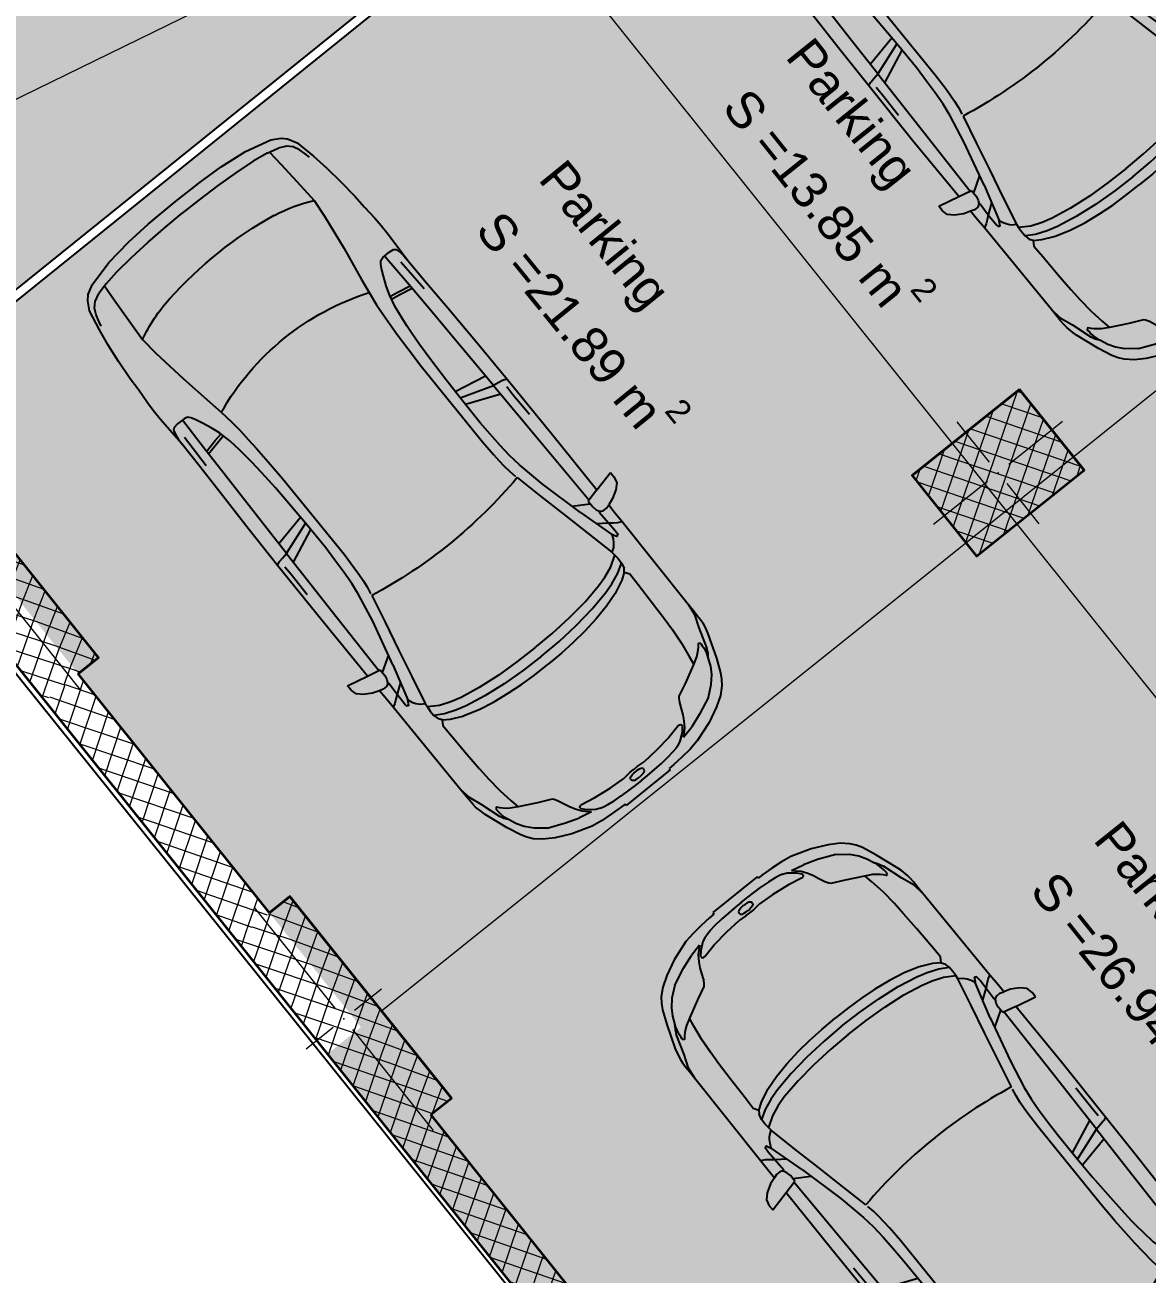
# Model space of a CAD drawing. Header units: metres. Extents: x 7511783 to 7512372, y 4692307 to 4692611.
# Drawn here: x 7511926.53 to 7511933.04, y 4692337.56 to 4692344.81 of the extents above; entities that cross this region are included whole.
import ezdxf

# ---------------------------------------------------------------- set-up
doc = ezdxf.new("R2010")
doc.units = ezdxf.units.M
for name, color, linetype, lineweight in [('2D Drafting - General_Pen_No__1', 7, 'Continuous', 0), ('A - Fill Zone_Pen_No__1', 7, 'Continuous', 0), ('A - Muret', 7, 'Continuous', 0), ('A - Muret_Pen_No__7', 7, 'Continuous', 0), ('A - Pllaka Themel', 7, 'Continuous', 0), ('A - Pllaka Themel_Pen_No__42', 8, 'Continuous', 0), ('A - Shtyllat', 7, 'Continuous', 0), ('A - Shtyllat_Pen_No__1', 7, 'Continuous', 0), ('A - Shtyllat_Pen_No__7', 7, 'Continuous', 0), ('A -Polyline_Pen_No__1', 7, 'Continuous', 0), ('A1 - Bodrumi -1', 7, 'Continuous', 0), ('A1 - Bodrumi -1_Pen_No__42', 8, 'Continuous', 0), ('bodrum 1 garazhat projekt', 7, 'Continuous', 0), ('garazhat-netw-amiri - b1', 20, 'Continuous', 0), ('Interior - Furniture _Pen_No__42', 8, 'Continuous', 0)]:
    doc.layers.add(name, color=color, linetype=linetype, lineweight=lineweight)
for name, color, linetype, lineweight, true_color in [('2D Drafting - General_Pen_No__102', 7, 'Continuous', 0, 0xcccccc), ('A - Fill Zone_Pen_No__102', 7, 'Continuous', 0, 0xcccccc), ('A - Muret_Pen_No__102', 7, 'Continuous', 0, 0xcccccc), ('A -Polyline_Pen_No__178', 7, 'Continuous', 0, 0xbda888)]:
    doc.layers.add(name, color=color, linetype=linetype, lineweight=lineweight, true_color=true_color)
doc.styles.add('GENERATED_STYLE_1', font='arial.ttf')
pattern_1 = [(44.99999999999999, (0, 0), (-68.94290863686237, 68.94290863686243), []), (135.0000000000002, (0, 0), (68.94290863686219, 68.94290863686261), [])]

# ---------------------------------------------------------------- blocks, each defined once
blk = doc.blocks.new('Slab_4', base_point=(34583.08885707655, -54096.50522091701))
at = {"layer": 'A1 - Bodrumi -1_Pen_No__42', "color": 8, "linetype": 'Continuous', "lineweight": 25, "flags": 128}
blk.add_lwpolyline([(34583.08885707655, -54096.50522091701), (39036.49390857558, -73826.8491622882), (63168.79784286618, -68414.79881175431), (58723.04809055218, -48603.40321721155)], close=True, dxfattribs=at)
blk = doc.blocks.new('Slab_5', base_point=(27099.99999994247, -19050.45703700876))
at = {"layer": 'A - Pllaka Themel_Pen_No__42', "color": 8, "linetype": 'Continuous', "lineweight": 25, "flags": 128}
blk.add_lwpolyline([(27099.99999994247, -19050.45703700876), (27099.99999994245, -53141.28956256485), (34367.48378446266, -53141.28956256485), (34572.08011014806, -54047.73212241127), (58725.51372234098, -48551.56399353077), (58577.30438397717, -47886.40318112021), (60192.66493870387, -47573.34216697118), (56976.71528492225, -33242.20353530695), (55470.262655318, -33580.37692266011), (52202.17436583389, -19050.80466526669)], close=True, dxfattribs=at)
blk = doc.blocks.new('Wall_54', base_point=(39036.49390857558, -73826.8491622882))
at = {"layer": 'A - Muret_Pen_No__102', "linetype": 'Continuous', "lineweight": 13, "true_color": 0xcccccc}
h = blk.add_hatch(dxfattribs=at)
h.set_pattern_fill('CONCRETE_BLOCK', color=254, style=0, pattern_type=2)
h.set_pattern_definition(pattern_1)
h.paths.add_polyline_path([(35036.9634511262, -55956.12296165455), (34620.94255821838, -54102.22788469579), (39036.49393546533, -73826.8491622882), (39225.82135448452, -73528.17966688942), (38341.34776031488, -69577.164506352), (38105.45400128882, -69630.099799737), (37667.53724097322, -67678.63149877834), (37904.44149710178, -67625.46929912134), (37019.15727145781, -63670.83421935343), (36780.27581521043, -63724.44023827301), (36451.83839193375, -62260.838939074), (36691.47757404799, -62207.06303437045), (35996.341686099, -59101.83541822711), (35755.09505527808, -59155.97225674157), (35426.65733808135, -57692.37066362251), (35668.66198868916, -57638.0639393241), (35279.93715611067, -55901.59873652546)])
at = {"layer": 'A - Muret_Pen_No__7', "color": 7, "linetype": 'Continuous', "lineweight": 35, "flags": 128}
for points in [[(34620.94255821838, -54102.22795739618), (39036.49390857558, -73826.8491622882)], [(35668.66198077544, -57638.06401957973), (35279.93703640088, -55901.59858813127)], [(36691.47755761941, -62207.06304482679), (35996.34171672758, -59101.83562030004)]]:
    blk.add_lwpolyline(points, dxfattribs=at)
blk = doc.blocks.new('Column_142', base_point=(35024.0998151735, -54985.38379085052))
at = {"layer": 'A - Shtyllat', "linetype": 'Continuous', "lineweight": 0, "true_color": 0x000000}
h = blk.add_hatch(dxfattribs=at)
h.set_pattern_fill('CONCRETE_BLOCK', color=18, style=0, pattern_type=2)
h.set_pattern_definition(pattern_1)
h.paths.add_polyline_path([(35011.23638637277, -54014.64462480562), (34620.94255821838, -54102.22788469579), (34864.90450552468, -54047.61477742848), (35279.93701908878, -55901.59880728347), (35427.25701846359, -55868.53949666985)])
h = blk.add_hatch(dxfattribs=at)
h.set_pattern_fill('CONCRETE_BLOCK', color=18, style=0, pattern_type=2)
h.set_pattern_definition(pattern_1)
h.paths.add_polyline_path([(34864.90450552468, -54047.61477742848), (34620.94255821838, -54102.22788469579), (35036.96348553434, -55956.12305178515), (35279.93701908878, -55901.59880728347)])
at = {"layer": 'A - Shtyllat_Pen_No__1', "color": 7, "linetype": 'Continuous', "lineweight": 13}
for p, q in [((35006.58314865539, -54907.3250540295), (34798.57273375282, -53980.37755427989)), ((35102.15855199452, -54967.86712433241), (35297.30539404707, -54924.07545803713)), ((34946.04107835248, -55002.90045736863), (34750.89423629993, -55046.69212366391)), ((35041.61648169161, -55063.44252767154), (35249.62689659419, -55990.39002742115))]:
    blk.add_line(p, q, dxfattribs=at)
blk.add_point((35024.0998151735, -54985.38379085052), dxfattribs=at)
at = {"layer": 'A - Shtyllat_Pen_No__7', "color": 7, "linetype": 'Continuous', "lineweight": 35, "flags": 128}
for points in [[(35011.23638637277, -54014.64462480562), (34620.94255821838, -54102.22788469579)], [(35279.93701908878, -55901.59880728347), (35427.25701846359, -55868.53949666985), (35011.23638637277, -54014.64462480562)]]:
    blk.add_lwpolyline(points, dxfattribs=at)
blk = doc.blocks.new('Column_144', base_point=(35786.02305003654, -58380.37979584011))
at = {"layer": 'A - Shtyllat', "linetype": 'Continuous', "lineweight": 0, "true_color": 0x000000}
h = blk.add_hatch(dxfattribs=at)
h.set_pattern_fill('CONCRETE_BLOCK', color=18, style=0, pattern_type=2)
h.set_pattern_definition(pattern_1)
h.paths.add_polyline_path([(35668.66212620888, -57638.06411965051), (35996.34161217139, -59101.83557942088), (36145.38851623904, -59068.38888825912), (35816.95126956789, -57604.78748991578)])
h = blk.add_hatch(dxfattribs=at)
h.set_pattern_fill('CONCRETE_BLOCK', color=18, style=0, pattern_type=2)
h.set_pattern_definition(pattern_1)
h.paths.add_polyline_path([(35668.66212620888, -57638.06411965051), (35426.65734720485, -57692.37089323721), (35755.09488860985, -59155.97199684672), (35996.34161217139, -59101.83557942088)])
at = {"layer": 'A - Shtyllat_Pen_No__1', "color": 7, "linetype": 'Continuous', "lineweight": 13}
for p, q in [((35768.50638351843, -58302.32105901909), (35604.28763491113, -57570.52040132203)), ((35864.08178685756, -58362.863129322), (36059.22862891011, -58319.07146302672)), ((35707.96431321552, -58397.89646235823), (35512.81747116297, -58441.68812865351)), ((35803.53971655465, -58458.43853266114), (35967.75846516195, -59190.2391903582))]:
    blk.add_line(p, q, dxfattribs=at)
blk.add_point((35786.02305003654, -58380.37979584011), dxfattribs=at)
at = {"layer": 'A - Shtyllat_Pen_No__7', "color": 7, "linetype": 'Continuous', "lineweight": 35, "flags": 128}
blk.add_lwpolyline([(35996.34161217139, -59101.83557942088), (36145.38851623904, -59068.38888825912), (35816.95126956789, -57604.78748991578), (35668.66212620888, -57638.06411965051)], dxfattribs=at)
blk = doc.blocks.new('Column_146', base_point=(40594.53249540892, -57198.81451826597))
at = {"layer": 'A - Shtyllat', "linetype": 'Continuous', "lineweight": 0, "true_color": 0x000000}
h = blk.add_hatch(dxfattribs=at)
h.set_pattern_fill('CONCRETE_BLOCK', color=18, style=0, pattern_type=2)
h.set_pattern_definition(pattern_1)
h.paths.add_polyline_path([(40919.1386800711, -56818.51092259658), (40138.5513118609, -56993.6775877777), (40269.92631074674, -57579.11811393536), (41050.51367895694, -57403.95144875423)])
at = {"layer": 'A - Shtyllat_Pen_No__1', "color": 7, "linetype": 'Continuous', "lineweight": 13}
for p, q in [((40577.01582889081, -57120.75578144495), (40511.32832944788, -56828.03551836612)), ((40672.59123222994, -57181.29785174786), (41062.88491633504, -57093.71451915729)), ((40516.4737585879, -57216.33118478408), (40126.18007448281, -57303.91451737464)), ((40612.04916192703, -57276.87325508699), (40677.73666136996, -57569.59351816582))]:
    blk.add_line(p, q, dxfattribs=at)
blk.add_point((40594.53249540892, -57198.81451826597), dxfattribs=at)
at = {"layer": 'A - Shtyllat_Pen_No__7', "color": 7, "linetype": 'Continuous', "lineweight": 35, "flags": 128}
blk.add_lwpolyline([(40919.1386800711, -56818.51092259658), (40138.5513118609, -56993.6775877777), (40269.92631074674, -57579.11811393536), (41050.51367895694, -57403.95144875423)], close=True, dxfattribs=at)
blk = doc.blocks.new('Car 05 22')
at = {"layer": 'Interior - Furniture _Pen_No__42', "color": 8, "linetype": 'Continuous', "lineweight": 25}
for p, q in [((1961.117547741, 983.2211582230001), (1928.938242309, 983.2211582230001)), ((1928.938242309, 983.2211582230001), (1957.843908175, 858.0544967500001)), ((1996.903176747, 974.9060932166), (1961.117547741, 983.2211582230001)), ((2026.89661068, 945.007687052), (1996.903176747, 974.9060932166)), ((2054.5732194, 897.577022836), (2026.89661068, 945.007687052)), ((2067.91700908, 857.6794056350002), (2054.5732194, 897.577022836)), ((-585.227090103, 801.027979058), (-706.3378894982, 775.7872218095)), ((-483.1389679684001, 817.2581826864), (-585.227090103, 801.027979058)), ((-372.3345973750002, 830.2299334650002), (-483.1389679684001, 817.2581826864)), ((-251.752794228, 841.0437339470001), (-372.3345973750002, 830.2299334650002)), ((-168.2198443133, 844.6061713611999), (-251.752794228, 841.0437339470001)), ((-78.35772569479998, 850.6357850930001), (-168.2198443133, 844.6061713611999)), ((-24.036324899, 852.2918850640001), (-78.35772569479998, 850.6357850930001)), ((40.3182760438, 852.333685063), (-24.036324899, 852.2918850640001)), ((230.8030912739, 845.5192631063), (40.3182760438, 852.333685063)), ((124.560977278, 791.396786131), (129.0398444, 820.468777931)), ((129.0398444, 820.468777931), (138.8862428820001, 832.3883788069999)), ((138.8862428820001, 832.3883788069999), (165.168377873, 840.2758852750001)), ((165.168377873, 840.2758852750001), (194.733578306, 844.324685204)), ((194.733578306, 844.324685204), (230.803091274, 845.519263106)), ((210.873013229, 809.231738788), (418.0703055720001, 816.1926024380002)), ((400.0158099590001, 847.5968063790001), (230.8030912739, 845.5192631063)), ((590.7241636140001, 851.6786068920002), (400.0158099590001, 847.5968063790001)), ((856.5325990199999, 856.1697074550001), (590.7241636140001, 851.6786068920002)), ((1129.8609284, 858.5331077519999), (856.5325990199999, 856.1697074550001)), ((1115.14443198, 808.9482015290001), (1108.59023357, 773.98329714)), ((1119.51383092, 833.267204581), (1115.14443198, 808.9482015290001)), ((1120.16623076, 836.3248049650001), (1119.51383092, 833.267204581)), ((1120.69723063, 838.160005195), (1120.16623076, 836.3248049650001)), ((1129.8609284, 858.5331077519999), (1120.69723063, 838.160005195)), ((1536.1071561, 860.3802508980001), (1129.8609284, 858.5331077519999)), ((1162.63563846, 830.4777734580001), (1220.13025657, 829.0713745190002)), ((1220.13025657, 829.0713745190002), (1369.65750367, 831.4890726950001)), ((1957.843908175, 858.0544967500001), (1536.1071561, 860.3802508980001)), ((1957.84390817, 858.0544967500001), (1977.22141076, 777.427813481)), ((2063.35562216, 792.2740022800001), (2070.42572439, 799.8521965630001)), ((2119.91703998, 857.4374531180001), (2067.91700908, 857.6794056350002)), ((2075.28112592, 835.6608695470001), (2067.91700908, 857.6794056350002)), ((2070.42572439, 799.8521965630001), (2075.2191259, 809.398389361)), ((2075.2191259, 809.398389361), (2075.28112592, 835.6608695470001)), ((2193.165590015, 856.4504063259001), (2119.91703998, 857.4374531180001)), ((2148.02030692, 790.4828861469999), (2166.81146925, 813.8145374840001)), ((2166.81146925, 813.8145374840001), (2182.27381684, 834.0818412380002)), ((2182.27381684, 834.0818412380002), (2193.16559002, 856.4504063260001)), ((2808.01466132, 852.5547640039999), (2193.165590015, 856.4504063259001)), ((2855.7113639, 852.6327640009999), (2808.01466132, 852.5547640039999)), ((2808.01466132, 852.5547640039999), (2876.86636504, 843.3172643940001)), ((2891.44016583, 852.528764005), (2855.7113639, 852.6327640009999)), ((2876.86636504, 843.3172643940001), (2954.16376923, 813.731165643)), ((2922.51356751, 852.0343640259999), (2891.44016583, 852.528764005)), ((2904.11849592, 832.8863289209999), (2905.06820589, 832.837990116)), ((2945.17226874, 849.4061641369999), (2922.51356751, 852.0343640259999)), ((2989.61447115, 839.6482645490003), (2945.17226874, 849.4061641369999)), ((2954.16376923, 813.731165643), (3075.78877375, 774.6896785450001)), ((3013.55027244, 833.064864827), (2989.61447115, 839.6482645490003)), ((3154.26138006, 782.5577669589999), (3013.55027244, 833.064864827)), ((-757.6903274910002, 747.022066986), (-784.8200333720001, 721.8124613509999)), ((-706.3378894982, 775.7872218095), (-757.6903274910002, 747.022066986)), ((-701.0941271610001, 743.2591195180001), (-729.425104913, 716.3992494200002)), ((-664.8727541800001, 760.961322365), (-701.0941271610001, 743.2591195180001)), ((-626.571782751, 772.4860242179999), (-664.8727541800001, 760.961322365)), ((-594.8871138119998, 778.489558035), (-626.571782751, 772.4860242179999)), ((125.693926866, 743.8968737240001), (124.560977278, 791.396786131)), ((327.3887276080001, 761.9208956260001), (125.394377448, 756.455747737)), ((132.4291391170001, 722.8048827370001), (125.693926866, 743.8968737240001)), ((521.950780327, 764.672895972), (327.3887276080001, 761.9208956260001)), ((355.2943663540001, 762.315609428), (339.1227247570001, 683.1192857359999)), ((373.4006373970001, 762.571715197), (357.2289958010001, 683.375391506)), ((813.6270094460001, 769.327996556), (521.950780327, 764.672895972)), ((1108.59023357, 773.98329714), (813.6270094460001, 769.327996556)), ((1036.25651944, 772.8416796290002), (996.5002997029999, 578.7916468290002)), ((1041.96657906, 578.0240872360001), (1107.56627095, 773.967136299)), ((1173.32542975, 774.8950612010001), (1090.33970038, 577.8925306800002)), ((1108.59023357, 773.98329714), (1537.61805657, 780.0259473990001)), ((1537.61805657, 780.0256115210001), (1974.99295641, 786.0764425990001)), ((1939.15395607, 686.22492547), (1995.917261, 777.427813481)), ((1977.22141076, 777.427813481), (2019.59119012, 777.427813481)), ((2000.39650233, 701.5917706940002), (2213.53100788, 762.9814866290001)), ((2019.59119012, 777.427813481), (2044.48611622, 783.069509224)), ((2044.48611622, 783.069509224), (2063.35562216, 792.2740022800001)), ((2068.68333559, 787.696981005), (2065.39356605, 794.4584027669999)), ((2068.68333559, 787.696981005), (2148.02030692, 790.4828861469999)), ((2106.51930118, 732.1586113790001), (2148.02030692, 790.4828861469999)), ((2148.02030692, 790.4828861469999), (2205.61920777, 792.204186117)), ((2205.61920777, 792.204186117), (2227.21980808, 791.0038861380001)), ((2226.59190807, 769.8777067159999), (2213.53100788, 762.9814866290001)), ((2213.53100788, 762.9814866290001), (2238.34670825, 752.240186817)), ((2234.36910819, 773.9630864369999), (2226.59190807, 769.8828865080001)), ((2227.21980808, 791.0038861380001), (2232.61990816, 790.0299861550001)), ((2232.61990816, 790.0299861550001), (2237.93539134, 787.287122525)), ((2238.46067648, 776.864360243), (2234.36910819, 773.9630864369999)), ((2240.81890828, 784.0391862600001), (2237.93539134, 787.287122525)), ((2238.34670825, 752.240186817), (2258.53170854, 739.7174870370001)), ((2238.46067648, 776.864360243), (2240.85090828, 780.520986322)), ((2240.85090828, 780.520986322), (2240.81890828, 784.0391862600001)), ((2258.53170854, 739.7174870370001), (2269.0398087, 731.086787188)), ((2269.0398087, 731.086787188), (2278.83550884, 721.9650873480001)), ((3022.47491973, 758.305686711), (3023.66221975, 762.4851866380001)), ((3024.49924208, 753.7186598590001), (3022.47491973, 758.305686711)), ((3023.66221975, 762.4851866380001), (3034.64521991, 765.0503865930001)), ((3037.91041996, 743.452886971), (3024.49924208, 753.7186598590001)), ((3034.64521991, 765.0503865930001), (3046.93432009, 763.817386614)), ((3050.61522015, 730.6688871950001), (3037.91041996, 743.452886971)), ((3046.93432009, 763.817386614), (3060.9451203, 762.9292866300001)), ((3064.50712035, 714.6457874760001), (3050.61522015, 730.6688871950001)), ((3060.9451203, 762.9292866300001), (3089.85712072, 757.3861867269999)), ((3100.48402088, 763.1120866269999), (3075.78877375, 774.6896785450001)), ((3089.85712072, 757.3861867269999), (3108.43932099, 751.4304868319999)), ((3114.13862108, 753.311186799), (3100.48402088, 763.1120866269999)), ((3108.43932099, 751.4304868319999), (3122.8656212, 746.435986919)), ((3122.8656212, 746.435986919), (3114.13862108, 753.311186799)), ((3170.0706946, 726.5554905960001), (3122.8656212, 746.435986919)), ((3235.883818752, 747.6101556219), (3154.26138006, 782.5577669589999)), ((3211.69204952, 701.0151137130001), (3170.0706946, 726.5554905960001)), ((3269.07948628, 728.3294692490001), (3235.883818752, 747.6101556219)), ((3298.56678787, 705.6390702070001), (3269.07948628, 728.3294692490001)), ((-815.0478655078001, 667.7598955197003), (-855.0523550635, 511.0116477078998)), ((-784.8200333720001, 721.8124613509999), (-815.0478655078001, 667.7598955197003)), ((-768.27197925, 602.2788720830002), (-750.5770825730001, 669.7773949330001)), ((-729.425104913, 716.3992494200002), (-750.5770825730001, 669.7773949330001)), ((146.670770152, 710.6062742990001), (132.4291391170001, 722.8048827370001)), ((171.252864179, 696.6287725440002), (146.670770152, 710.6062742990001)), ((212.566754139, 676.5412700230003), (171.252864179, 696.6287725440002)), ((266.3151410770001, 654.566867265), (212.566754139, 676.5412700230003)), ((319.490328155, 636.426864989), (266.3151410770001, 654.566867265)), ((339.1227247570001, 683.1192857359999), (329.5580559370001, 633.867334886)), ((357.2289958010001, 683.375391506), (346.76505809, 629.492778784)), ((2000.39650233, 701.5917706940002), (1730.35620914, 633.8338533080002)), ((1952.84760406, 621.338789111), (2122.04550654, 659.9572884350001)), ((2122.04550654, 659.9572884350001), (2293.79610906, 697.650987774)), ((2278.83550884, 721.9650873480001), (2293.79610906, 697.650987774)), ((2293.79610906, 697.650987774), (2317.1870094, 700.7385877199999)), ((2293.79610906, 697.6386630720001), (2293.79610906, 697.650987774)), ((2317.1870094, 700.7385877199999), (2345.74280982, 702.7498876850002)), ((2355.13419975, 639.912801441), (2317.1870094, 700.7385877199999)), ((2345.74280982, 702.7498876850002), (2378.92931031, 702.0184876970001)), ((2410.10490185, 649.1086815510001), (2378.92931031, 702.0184876970001)), ((2378.92931031, 702.0184876970001), (2410.57231077, 694.202887834)), ((2410.57231077, 694.202887834), (2410.58631694, 694.1782473540002)), ((2428.73881104, 681.706188053), (2410.57231077, 694.202887834)), ((2428.73881104, 681.706188053), (2457.25830016, 700.0355353230001)), ((2428.77597173, 681.7007453250001), (2428.73881104, 681.706188053)), ((2428.77597173, 681.7007453250001), (2456.66545813, 639.8418234830003)), ((2457.25830016, 700.0355353230001), (2535.4819126, 697.9905877680001)), ((2535.4226126, 697.9916562040003), (2673.21491462, 695.5089878119999)), ((2535.46586986, 697.9894090810001), (2535.4819126, 697.988971943)), ((2673.21491462, 695.5089878119999), (2787.200816290001, 691.4809878819999)), ((2787.200816290001, 691.4809878819999), (2868.41581748, 687.223087957)), ((2868.39588233, 687.2248867100001), (2959.72331881, 678.984388101)), ((2959.72331881, 678.984388101), (2868.41581748, 687.1969879569999)), ((2959.72331881, 678.984388101), (3047.2313201, 666.2002883250001)), ((3047.20992906, 666.2041971140002), (3100.00912087, 656.556188494)), ((3076.97452053, 697.807687771), (3064.50712035, 714.6457874760001)), ((3100.00912087, 656.556188494), (3076.97452053, 697.807687771)), ((3152.92075342, 553.873393456), (3100.00912087, 656.556188494)), ((3254.25934432, 663.1775183300001), (3211.69204952, 701.0151137130001)), ((3301.86726379, 602.8090087200001), (3254.25934432, 663.1775183300001)), ((3337.33388997, 663.380671991), (3298.56678787, 705.6390702070001)), ((3374.49419199, 603.583974516), (3337.33388997, 663.380671991)), ((-768.27197925, 602.2788720830002), (-782.764796709, 510.0106247469999)), ((-764.3441764490001, 617.261773195), (-665.7281459970001, 623.9546285630003)), ((-665.7281459970001, 623.9546285630003), (-500.877431885, 634.180288886)), ((-500.877431885, 634.180288886), (-383.0238853850001, 641.9613403830001)), ((-383.0238853850001, 641.9613403830001), (-274.2208861730001, 631.3184000780001)), ((-274.2208861730001, 631.3184000780001), (-56.40485420300001, 600.536895199)), ((-56.40485420300001, 600.536895199), (145.941775497, 566.5900898169999)), ((392.7088835140001, 617.8124267930001), (319.490328155, 636.426864989)), ((474.8166917820001, 607.105387857), (392.7088835140001, 617.8124267930001)), ((521.3449804749999, 601.6186871690002), (474.8166917820001, 607.105387857)), ((569.993568652, 596.838186569), (521.3449804749999, 601.6186871690002)), ((652.59274858, 590.9845858339999), (569.993568652, 596.838186569)), ((772.8388193580001, 584.9903850819999), (652.59274858, 590.9845858339999)), ((907.266686691, 580.298084493), (772.8388193580001, 584.9903850819999)), ((1403.02450604, 584.4121905939999), (1316.09897866, 580.475793563)), ((1483.8761315, 590.1361862749999), (1403.02450604, 584.4121905939999)), ((1562.00595611, 600.5964783840001), (1483.8761315, 590.1361862749999)), ((1730.35620914, 633.8338533080002), (1562.00595611, 600.5964783840001)), ((1610.72419049, 544.0665862469999), (1779.61280153, 581.7538898049999)), ((1779.61280153, 581.7538898049999), (1952.84760406, 621.338789111)), ((2379.77420337, 575.387091212), (2355.13301598, 639.9159014410001)), ((2436.02871163, 583.2244924540001), (2410.10490185, 649.1086815510001)), ((2453.63941421, 521.616582688), (2436.02871163, 583.2244924540001)), ((2456.66545813, 639.8418234830003), (2487.23639187, 574.2621729599999)), ((3301.86726379, 602.8090087200001), (3346.01551313, 501.42179807)), ((3418.40079436, 512.743978351), (3374.49419199, 603.583974516)), ((-855.0523550635, 511.0116477078998), (-874.6778528530002, 344.9579771100001)), ((-782.7621654889999, 510.0273763590001), (-794.5333543099999, 390.6265818930001)), ((145.941775497, 566.5900898169999), (233.261172115, 552.312592089)), ((233.261172115, 552.312592089), (315.3092800730001, 541.359190513)), ((315.2936019620001, 541.3606176840001), (384.2945810830001, 535.0794906230002)), ((384.2815104790001, 535.0803623180001), (454.174320738, 530.4191213629999)), ((454.170282107, 530.4193907049998), (526.242583163, 526.2868907769998)), ((526.2331313149999, 526.287307384), (627.7018846490002, 521.814890855)), ((627.6985462070002, 521.8149872519999), (756.75876515, 518.0884218199999)), ((756.75876515, 518.0884218199999), (1322.62824821, 518.052230308)), ((1041.96657906, 578.0240872360001), (907.266686691, 580.298084493)), ((1227.79815085, 577.518695794), (1041.96657906, 578.0240872360001)), ((1316.09897866, 580.475793563), (1227.79815085, 577.518695794)), ((1322.62824821, 518.052230308), (1420.49779626, 521.6528908580001)), ((1420.49066257, 521.652523245), (1466.64156934, 524.030772681)), ((1466.62639694, 524.029990817), (1510.87647584, 527.594696836)), ((1510.85529759, 527.5929907539999), (1554.25309822, 533.0576906580002)), ((1554.25309822, 533.0576906580002), (1596.82961355, 540.969674969)), ((1597.28918852, 541.1774857889999), (1596.65116701, 540.8889849259999)), ((2397.33410595, 514.2584815219999), (2379.77250853, 575.3929912130001)), ((2419.31580918, 395.73626267), (2397.33316008, 514.2635815229999)), ((2477.61661773, 401.0764635800001), (2453.63941421, 521.616582688)), ((2487.23639187, 574.2621729599999), (2491.79934275, 562.0052962960002)), ((2491.79994982, 562.0052962960002), (2517.90263133, 477.034766618)), ((3189.62073735, 475.569766106), (3152.92075342, 553.873393456)), ((3457.47689648, 393.098483403), (3418.40079436, 512.743978351)), ((2517.90263133, 477.034766618), (2537.54372273, 384.081034151)), ((3199.39883308, 466.7584630290001), (3189.62073735, 475.569766106)), ((3220.69886845, 454.3885401880001), (3199.39883308, 466.7584630290001)), ((3256.10680826, 439.241753418), (3220.67662376, 454.401458713)), ((3288.39019413, 425.101248479), (3256.10680826, 439.241753418)), ((3346.01551313, 501.42179807), (3374.29746586, 419.557472908)), ((-794.5333543099999, 390.6265818930001), (-802.432846809, 258.715288008)), ((2433.73206705, 266.091642182), (2419.31580918, 395.73626267)), ((2493.88922012, 269.050242651), (2477.61661773, 401.0764635800001)), ((2537.54372273, 384.081034151), (2551.45611664, 285.6281997640001)), ((3319.36158057, 408.4128426500001), (3288.39019413, 425.101248479)), ((3353.46269085, 384.251283776), (3319.36158057, 408.4128426500001)), ((3321.23357975, 370.497229407), (3320.99727986, 362.132926485)), ((3324.65427826, 377.297531782), (3321.23357975, 370.497229407)), ((3328.30797666, 379.591332583), (3324.65427826, 377.297531782)), ((3338.46837221, 379.452332535), (3328.30797666, 379.591332583)), ((3363.6407612, 357.8117249760001), (3338.46837221, 379.452332535)), ((3377.18239213, 359.973484801), (3353.46269085, 384.251283776)), ((3391.09039087, 344.247647689), (3374.29746586, 419.557472908)), ((3468.34279707, 330.9338860280001), (3457.47689648, 393.098483403)), ((-874.6778528530002, 344.9579771100001), (-882.9440546450002, 194.680643518)), ((3320.99727986, 362.132926485), (3338.31527228, 276.8564967000001)), ((3396.66521323, 315.8049103040001), (3363.6407612, 357.8117249760001)), ((3391.09039087, 344.247647689), (3377.18239213, 359.973484801)), ((3408.0703938, 289.3779877820002), (3396.66521323, 315.8049103040001)), ((3474.4914974, 263.721088865), (3468.34279707, 330.9338860280001)), ((-802.432846809, 258.715288008), (-806.813142649, 124.936494209)), ((2441.61713002, 131.955220918), (2433.73181129, 266.093942182)), ((2503.10292147, 133.173421111), (2493.88922012, 269.050242651)), ((2551.45611664, 285.6281997640001), (2559.71041303, 193.693567653)), ((3338.31527228, 276.8564967000001), (3351.88296634, 172.661960307)), ((3408.0703938, 289.3779877820002), (3413.77629411, 267.259988716)), ((3413.77548775, 267.2641933500001), (3418.45445829, 242.866384828)), ((3418.45219437, 242.878189745), (3424.04489467, 200.723791525)), ((3478.33319761, 199.9171915590001), (3474.4914974, 263.721088865)), ((-882.9440546450002, 194.680643518), (-885.376707689, 0)), ((2559.71041303, 193.693567653), (2564.38081099, 101.185635342)), ((3351.88296634, 172.661960307), (3358.34376351, 75.87012649980001)), ((3424.04489467, 200.723791525), (3427.72848251, 152.023715234)), ((3432.36383112, 39.98011396419999), (3427.72848251, 152.023715234)), ((3479.35651311, 164.9481933352), (3478.33319761, 199.9171915590001)), ((3489.51959821, 164.9481933352), (3479.35651311, 164.9481933352)), ((3489.51959821, -164.9481933352), (3489.51959821, 164.9481933352)), ((-806.813142649, 124.936494209), (-808.0470753050001, 0)), ((2444.0197128, -0.02730000432770001), (2441.61701245, 131.957220918)), ((2506.01959488, -3.859767548100002e-13), (2503.10292147, 133.173421111)), ((2564.38081099, 101.185635342), (2566.01761027, -0.006100002130650002)), ((3353.95786543, 27.8932505984), (3358.34376351, 75.87012649980001)), ((-885.376707689, 0), (-882.9440546450002, -194.680643518)), ((-806.813142649, -124.936494209), (-808.0470753050001, 1.476718538480001e-13)), ((2444.0197128, 0.02730000432710001), (2441.61701245, -131.957220918)), ((2564.38081099, -101.185635342), (2566.01761027, 0.006100002129970001)), ((3353.95786543, 27.8932505984), (3353.95786543, -0.7649002671629999)), ((3353.95786543, -27.8932505984), (3353.95786543, 0.7649002671619999)), ((3370.89075802, 11.7411041009), (3370.32315827, -0.7649002671629999)), ((3370.89075802, -11.7411041009), (3370.32315827, 0.7649002671619999)), ((3372.49235732, 23.6550082622), (3370.89075802, 11.7411041009)), ((3376.26728506, 38.993950924), (3372.49235732, 23.6550082622)), ((3381.98685317, 46.5714162664), (3376.26728506, 38.993950924)), ((3386.21005132, 48.3522168884), (3381.98685317, 46.5714162664)), ((3386.21005132, 48.3522168884), (3394.28954778, 48.3522168884)), ((3398.51284593, 46.5714162664), (3394.28954778, 48.3522168884)), ((3404.23226311, 38.99375151340001), (3398.51284593, 46.5714162664)), ((3404.23226311, 38.99375151340001), (3408.00714178, 23.6550082622)), ((3408.00714178, 23.6550082622), (3409.76654101, 8.055102813469999)), ((3409.76654101, 8.055102813469999), (3409.76654101, -4.961309141290002e-13)), ((3431.76949509, 57.3729975776), (3431.76949509, 56.7710829698)), ((3432.04453126, -0.0109000038072), (3432.36383112, 39.98011396419999)), ((3432.04453126, 0.0109000038063), (3432.36383112, -39.98011396419999)), ((2506.01959488, -2.780368116010001e-13), (2503.10292147, -133.173421111)), ((3353.95786543, -27.8932505984), (3358.34376351, -75.87012649980001)), ((3372.49235732, -23.6550082622), (3370.89075802, -11.7411041009)), ((3376.26728506, -38.993950924), (3372.49235732, -23.6550082622)), ((3381.98685317, -46.5714162664), (3376.26728506, -38.993950924)), ((3386.21005132, -48.3522168884), (3381.98685317, -46.5714162664)), ((3386.21005132, -48.3522168884), (3394.28954778, -48.3522168884)), ((3398.51284593, -46.5714162664), (3394.28954778, -48.3522168884)), ((3404.23226311, -38.99375151340001), (3398.51284593, -46.5714162664)), ((3404.23226311, -38.99375151340001), (3408.00714178, -23.6550082622)), ((3408.00714178, -23.6550082622), (3409.76654101, -8.055102813469999)), ((3409.76654101, -8.055102813469999), (3409.76654101, -3.892295027780001e-13)), ((3432.36383112, -39.98011396419999), (3427.72848251, -152.023715234)), ((3431.76949509, -57.3729975776), (3431.76949509, -56.7710829698)), ((-802.432846809, -258.715288008), (-806.813142649, -124.936494209)), ((2441.61713002, -131.955220918), (2433.73181129, -266.093942182)), ((2503.10292147, -133.173421111), (2493.88922012, -269.050242651)), ((2559.71041303, -193.693567653), (2564.38081099, -101.185635342)), ((3351.88296634, -172.661960307), (3358.34376351, -75.87012649980001)), ((-882.9440546450002, -194.680643518), (-874.6778528530002, -344.9579771100001)), ((2551.45611664, -285.6281997640001), (2559.71041303, -193.693567653)), ((3338.31527228, -276.8564967000001), (3351.88296634, -172.661960307)), ((3418.45219437, -242.878189745), (3424.04489467, -200.723791525)), ((3424.04489467, -200.723791525), (3427.72848251, -152.023715234)), ((3474.4914974, -263.721088865), (3478.33319761, -199.9171915590001)), ((3478.33319761, -199.9171915590001), (3479.35651311, -164.9481933352)), ((3479.35651311, -164.9481933352), (3489.51959821, -164.9481933352)), ((-794.5333543099999, -390.6265818930001), (-802.432846809, -258.715288008)), ((2433.73206705, -266.091642182), (2419.31580918, -395.73626267)), ((2493.88922012, -269.050242651), (2477.61661773, -401.0764635800001)), ((2537.54372273, -384.081034151), (2551.45611664, -285.6281997640001)), ((3320.99727986, -362.132926485), (3338.31527228, -276.8564967000001)), ((3408.0703938, -289.3779877820002), (3396.66521323, -315.8049103040001)), ((3408.0703938, -289.3779877820002), (3413.77629411, -267.259988716)), ((3413.77548775, -267.2641933500001), (3418.45445829, -242.866384828)), ((3468.34279707, -330.9338860280001), (3474.4914974, -263.721088865)), ((-874.6778528530002, -344.9579771100001), (-855.0523550635, -511.0116477078998)), ((3321.23357975, -370.497229407), (3320.99727986, -362.132926485)), ((3363.6407612, -357.8117249760001), (3338.46837221, -379.452332535)), ((3377.18239213, -359.973484801), (3353.46269085, -384.251283776)), ((3396.66521323, -315.8049103040001), (3363.6407612, -357.8117249760001)), ((3391.09039087, -344.247647689), (3374.29746586, -419.557472908)), ((3391.09039087, -344.247647689), (3377.18239213, -359.973484801)), ((3457.47689648, -393.098483403), (3468.34279707, -330.9338860280001)), ((-782.7621654889999, -510.0273763590001), (-794.5333543099999, -390.6265818930001)), ((2419.31580918, -395.73626267), (2397.33316008, -514.2635815229999)), ((2477.61661773, -401.0764635800001), (2453.63941421, -521.616582688)), ((2517.90263133, -477.034766618), (2537.54372273, -384.081034151)), ((3288.39019413, -425.101248479), (3256.10680826, -439.241753418)), ((3319.36158057, -408.4128426500001), (3288.39019413, -425.101248479)), ((3353.46269085, -384.251283776), (3319.36158057, -408.4128426500001)), ((3324.65427826, -377.297531782), (3321.23357975, -370.497229407)), ((3328.30797666, -379.591332583), (3324.65427826, -377.297531782)), ((3338.46837221, -379.452332535), (3328.30797666, -379.591332583)), ((3346.01551313, -501.42179807), (3374.29746586, -419.557472908)), ((3418.40079436, -512.743978351), (3457.47689648, -393.098483403)), ((2491.79994982, -562.0052962960002), (2517.90263133, -477.034766618)), ((3189.62073735, -475.569766106), (3152.92075342, -553.873393456)), ((3199.39883308, -466.7584630290001), (3189.62073735, -475.569766106)), ((3220.69886845, -454.3885401880001), (3199.39883308, -466.7584630290001)), ((3256.10680826, -439.241753418), (3220.67662376, -454.401458713)), ((3301.86726379, -602.8090087200001), (3346.01551313, -501.42179807)), ((-855.0523550635, -511.0116477078998), (-815.0478655078001, -667.7598955197003)), ((-768.27197925, -602.2788720830002), (-782.764796709, -510.0106247469999)), ((-56.40485420300001, -600.536895199), (145.941775497, -566.5900898169999)), ((145.941775497, -566.5900898169999), (233.261172115, -552.312592089)), ((233.261172115, -552.312592089), (315.3092800730001, -541.359190513)), ((315.2936019620001, -541.3606176840001), (384.2945810830001, -535.0794906230002)), ((384.2815104790001, -535.0803623180001), (454.174320738, -530.4191213629999)), ((454.170282107, -530.4193907049998), (526.242583163, -526.2868907769998)), ((526.2331313149999, -526.287307384), (627.7018846490002, -521.814890855)), ((627.6985462070002, -521.8149872519999), (756.75876515, -518.0884218199999)), ((756.75876515, -518.0884218199999), (1322.62824821, -518.052230308)), ((907.266686691, -580.298084493), (772.8388193580001, -584.9903850819999)), ((1041.96657906, -578.0240872360001), (907.266686691, -580.298084493)), ((1036.25651944, -772.8416796290002), (996.5002997029999, -578.7916468290002)), ((1227.79815085, -577.518695794), (1041.96657906, -578.0240872360001)), ((1041.96657906, -578.0240872360001), (1107.56627095, -773.967136299)), ((1173.32542975, -774.8950612010001), (1090.33970038, -577.8925306800002)), ((1316.09897866, -580.475793563), (1227.79815085, -577.518695794)), ((1403.02450604, -584.4121905939999), (1316.09897866, -580.475793563)), ((1322.62824821, -518.052230308), (1420.49779626, -521.6528908580001)), ((1420.49066257, -521.652523245), (1466.64156934, -524.030772681)), ((1466.62639694, -524.029990817), (1510.87647584, -527.594696836)), ((1510.85529759, -527.5929907539999), (1554.25309822, -533.0576906580002)), ((1554.25309822, -533.0576906580002), (1596.82961355, -540.969674969)), ((1597.28918852, -541.1774857889999), (1596.65116701, -540.8889849259999)), ((1610.72419049, -544.0665862469999), (1779.61280153, -581.7538898049999)), ((2379.77420337, -575.387091212), (2355.13301598, -639.9159014410001)), ((2397.33410595, -514.2584815219999), (2379.77250853, -575.3929912130001)), ((2453.63941421, -521.616582688), (2436.02871163, -583.2244924540001)), ((2456.66545813, -639.8418234830003), (2487.23639187, -574.2621729599999)), ((2487.23639187, -574.2621729599999), (2491.79934275, -562.0052962960002)), ((3152.92075342, -553.873393456), (3100.00912087, -656.556188494)), ((3374.49419199, -603.583974516), (3418.40079436, -512.743978351)), ((-768.27197925, -602.2788720830002), (-750.5770825730001, -669.7773949330001)), ((-764.3441764490001, -617.261773195), (-665.7281459970001, -623.9546285630003)), ((-665.7281459970001, -623.9546285630003), (-500.877431885, -634.180288886)), ((-500.877431885, -634.180288886), (-383.0238853850001, -641.9613403830001)), ((-383.0238853850001, -641.9613403830001), (-274.2208861730001, -631.3184000780001)), ((-274.2208861730001, -631.3184000780001), (-56.40485420300001, -600.536895199)), ((319.490328155, -636.426864989), (266.3151410770001, -654.566867265)), ((392.7088835140001, -617.8124267930001), (319.490328155, -636.426864989)), ((339.1227247570001, -683.1192857359999), (329.5580559370001, -633.867334886)), ((357.2289958010001, -683.375391506), (346.76505809, -629.492778784)), ((474.8166917820001, -607.105387857), (392.7088835140001, -617.8124267930001)), ((521.3449804749999, -601.6186871690002), (474.8166917820001, -607.105387857)), ((569.993568652, -596.838186569), (521.3449804749999, -601.6186871690002)), ((652.59274858, -590.9845858339999), (569.993568652, -596.838186569)), ((772.8388193580001, -584.9903850819999), (652.59274858, -590.9845858339999)), ((1483.8761315, -590.1361862749999), (1403.02450604, -584.4121905939999)), ((1562.00595611, -600.5964783840001), (1483.8761315, -590.1361862749999)), ((1730.35620914, -633.8338533080002), (1562.00595611, -600.5964783840001)), ((2000.39650233, -701.5917706940002), (1730.35620914, -633.8338533080002)), ((1779.61280153, -581.7538898049999), (1952.84760406, -621.338789111)), ((1952.84760406, -621.338789111), (2122.04550654, -659.9572884350001)), ((2355.13419975, -639.912801441), (2317.1870094, -700.7385877199999)), ((2410.10490185, -649.1086815510001), (2378.92931031, -702.0184876970001)), ((2436.02871163, -583.2244924540001), (2410.10490185, -649.1086815510001)), ((2428.77597173, -681.7007453250001), (2456.66545813, -639.8418234830003)), ((3301.86726379, -602.8090087200001), (3254.25934432, -663.1775183300001)), ((3337.33388997, -663.380671991), (3374.49419199, -603.583974516)), ((-815.0478655078001, -667.7598955197003), (-784.8200333720001, -721.8124613509999)), ((-784.8200333720001, -721.8124613509999), (-757.6903274910002, -747.022066986)), ((-729.425104913, -716.3992494200002), (-750.5770825730001, -669.7773949330001)), ((-701.0941271610001, -743.2591195180001), (-729.425104913, -716.3992494200002)), ((132.4291391170001, -722.8048827370001), (125.693926866, -743.8968737240001)), ((146.670770152, -710.6062742990001), (132.4291391170001, -722.8048827370001)), ((171.252864179, -696.6287725440002), (146.670770152, -710.6062742990001)), ((212.566754139, -676.5412700230003), (171.252864179, -696.6287725440002)), ((266.3151410770001, -654.566867265), (212.566754139, -676.5412700230003)), ((355.2943663540001, -762.315609428), (339.1227247570001, -683.1192857359999)), ((373.4006373970001, -762.571715197), (357.2289958010001, -683.375391506)), ((1939.15395607, -686.22492547), (1995.917261, -777.427813481)), ((2000.39650233, -701.5917706940002), (2213.53100788, -762.9814866290001)), ((2122.04550654, -659.9572884350001), (2293.79610906, -697.650987774)), ((2269.0398087, -731.086787188), (2278.83550884, -721.9650873480001)), ((2278.83550884, -721.9650873480001), (2293.79610906, -697.650987774)), ((2293.79610906, -697.6386630720001), (2293.79610906, -697.650987774)), ((2293.79610906, -697.650987774), (2317.1870094, -700.7385877199999)), ((2317.1870094, -700.7385877199999), (2345.74280982, -702.7498876850002)), ((2345.74280982, -702.7498876850002), (2378.92931031, -702.0184876970001)), ((2378.92931031, -702.0184876970001), (2410.57231077, -694.202887834)), ((2428.73881104, -681.706188053), (2410.57231077, -694.202887834)), ((2410.57231077, -694.202887834), (2410.58631694, -694.1782473540002)), ((2428.77597173, -681.7007453250001), (2428.73881104, -681.706188053)), ((2428.73881104, -681.706188053), (2457.25830016, -700.0355353230001)), ((2457.25830016, -700.0355353230001), (2535.4819126, -697.9905877680001)), ((2535.4226126, -697.9916562040003), (2673.21491462, -695.5089878119999)), ((2535.46586986, -697.9894090810001), (2535.4819126, -697.988971943)), ((2673.21491462, -695.5089878119999), (2787.200816290001, -691.4809878819999)), ((2787.200816290001, -691.4809878819999), (2868.41581748, -687.223087957)), ((2868.39588233, -687.2248867100001), (2959.72331881, -678.984388101)), ((2959.72331881, -678.984388101), (2868.41581748, -687.1969879569999)), ((2959.72331881, -678.984388101), (3047.2313201, -666.2002883250001)), ((3047.20992906, -666.2041971140002), (3100.00912087, -656.556188494)), ((3064.50712035, -714.6457874760001), (3050.61522015, -730.6688871950001)), ((3076.97452053, -697.807687771), (3064.50712035, -714.6457874760001)), ((3100.00912087, -656.556188494), (3076.97452053, -697.807687771)), ((3211.69204952, -701.0151137130001), (3170.0706946, -726.5554905960001)), ((3254.25934432, -663.1775183300001), (3211.69204952, -701.0151137130001)), ((3269.07948628, -728.3294692490001), (3298.56678787, -705.6390702070001)), ((3298.56678787, -705.6390702070001), (3337.33388997, -663.380671991)), ((-757.6903274910002, -747.022066986), (-706.3378894982, -775.7872218095)), ((-706.3378894982, -775.7872218095), (-585.227090103, -801.027979058)), ((-664.8727541800001, -760.961322365), (-701.0941271610001, -743.2591195180001)), ((-626.571782751, -772.4860242179999), (-664.8727541800001, -760.961322365)), ((-594.8871138119998, -778.489558035), (-626.571782751, -772.4860242179999)), ((125.693926866, -743.8968737240001), (124.560977278, -791.396786131)), ((124.560977278, -791.396786131), (129.0398444, -820.468777931)), ((327.3887276080001, -761.9208956260001), (125.394377448, -756.455747737)), ((521.950780327, -764.672895972), (327.3887276080001, -761.9208956260001)), ((813.6270094460001, -769.327996556), (521.950780327, -764.672895972)), ((1108.59023357, -773.98329714), (813.6270094460001, -769.327996556)), ((1108.59023357, -773.98329714), (1537.61805657, -780.0259473990001)), ((1115.14443198, -808.9482015290001), (1108.59023357, -773.98329714)), ((1537.61805657, -780.0256115210001), (1974.99295641, -786.0764425990001)), ((1957.84390817, -858.0544967500001), (1977.22141076, -777.427813481)), ((1977.22141076, -777.427813481), (2019.59119012, -777.427813481)), ((2019.59119012, -777.427813481), (2044.48611622, -783.069509224)), ((2044.48611622, -783.069509224), (2063.35562216, -792.2740022800001)), ((2063.35562216, -792.2740022800001), (2070.42572439, -799.8521965630001)), ((2068.68333559, -787.696981005), (2065.39356605, -794.4584027669999)), ((2068.68333559, -787.696981005), (2148.02030692, -790.4828861469999)), ((2106.51930118, -732.1586113790001), (2148.02030692, -790.4828861469999)), ((2148.02030692, -790.4828861469999), (2166.81146925, -813.8145374840001)), ((2148.02030692, -790.4828861469999), (2205.61920777, -792.204186117)), ((2205.61920777, -792.204186117), (2227.21980808, -791.0038861380001)), ((2213.53100788, -762.9814866290001), (2238.34670825, -752.240186817)), ((2226.59190807, -769.8777067159999), (2213.53100788, -762.9814866290001)), ((2234.36910819, -773.9630864369999), (2226.59190807, -769.8828865080001)), ((2227.21980808, -791.0038861380001), (2232.61990816, -790.0299861550001)), ((2232.61990816, -790.0299861550001), (2237.93539134, -787.287122525)), ((2238.46067648, -776.864360243), (2234.36910819, -773.9630864369999)), ((2240.81890828, -784.0391862600001), (2237.93539134, -787.287122525)), ((2238.34670825, -752.240186817), (2258.53170854, -739.7174870370001)), ((2238.46067648, -776.864360243), (2240.85090828, -780.520986322)), ((2240.85090828, -780.520986322), (2240.81890828, -784.0391862600001)), ((2258.53170854, -739.7174870370001), (2269.0398087, -731.086787188)), ((2954.16376923, -813.731165643), (3075.78877375, -774.6896785450001)), ((3013.55027244, -833.064864827), (3154.26138006, -782.5577669589999)), ((3024.49924208, -753.7186598590001), (3022.47491973, -758.305686711)), ((3022.47491973, -758.305686711), (3023.66221975, -762.4851866380001)), ((3023.66221975, -762.4851866380001), (3034.64521991, -765.0503865930001)), ((3037.91041996, -743.452886971), (3024.49924208, -753.7186598590001)), ((3034.64521991, -765.0503865930001), (3046.93432009, -763.817386614)), ((3050.61522015, -730.6688871950001), (3037.91041996, -743.452886971)), ((3046.93432009, -763.817386614), (3060.9451203, -762.9292866300001)), ((3060.9451203, -762.9292866300001), (3089.85712072, -757.3861867269999)), ((3100.48402088, -763.1120866269999), (3075.78877375, -774.6896785450001)), ((3089.85712072, -757.3861867269999), (3108.43932099, -751.4304868319999)), ((3114.13862108, -753.311186799), (3100.48402088, -763.1120866269999)), ((3108.43932099, -751.4304868319999), (3122.8656212, -746.435986919)), ((3122.8656212, -746.435986919), (3114.13862108, -753.311186799)), ((3170.0706946, -726.5554905960001), (3122.8656212, -746.435986919)), ((3154.26138006, -782.5577669589999), (3235.883818752, -747.6101556219)), ((3235.883818752, -747.6101556219), (3269.07948628, -728.3294692490001)), ((-585.227090103, -801.027979058), (-483.149337101, -817.2569687829999)), ((-483.149337101, -817.2569687829999), (-372.3345973750002, -830.2299334650002)), ((-372.3345973750002, -830.2299334650002), (-251.752794228, -841.0437339470001)), ((-251.752794228, -841.0437339470001), (-168.2198443133, -844.6061713611999)), ((-168.2198443133, -844.6061713611999), (-78.35772569479998, -850.6357850930001)), ((-78.35772569479998, -850.6357850930001), (-24.036324899, -852.2918850640001)), ((-24.036324899, -852.2918850640001), (40.3182760438, -852.333685063)), ((40.3182760438, -852.333685063), (230.8030912739, -845.5192631063)), ((129.0398444, -820.468777931), (138.8862428820001, -832.3883788069999)), ((138.8862428820001, -832.3883788069999), (165.168377873, -840.2758852750001)), ((165.168377873, -840.2758852750001), (194.733578306, -844.324685204)), ((194.733578306, -844.324685204), (230.803091274, -845.519263106)), ((210.873013229, -809.231738788), (418.0703055720001, -816.1926024380002)), ((230.8030912739, -845.5192631063), (400.0158099590001, -847.5968063790001)), ((400.0158099590001, -847.5968063790001), (590.7241636140001, -851.6786068920002)), ((590.7241636140001, -851.6786068920002), (856.5325990199999, -856.1697074550001)), ((856.5325990199999, -856.1697074550001), (1129.8609284, -858.5331077519999)), ((1119.51383092, -833.267204581), (1115.14443198, -808.9482015290001)), ((1120.16623076, -836.3248049650001), (1119.51383092, -833.267204581)), ((1120.69723063, -838.160005195), (1120.16623076, -836.3248049650001)), ((1129.8609284, -858.5331077519999), (1120.69723063, -838.160005195)), ((1129.8609284, -858.5331077519999), (1536.1071561, -860.3802508980001)), ((1162.63563846, -830.4777734580001), (1220.13025657, -829.0713745190002)), ((1220.13025657, -829.0713745190002), (1369.65750367, -831.4890726950001)), ((1536.1071561, -860.3802508980001), (1957.84390817, -858.0544967500001)), ((1957.84390817, -858.0544967500001), (1928.938242309, -983.2211582230001)), ((2054.5732194, -897.577022836), (2067.917009081, -857.6794056350002)), ((2075.28112592, -835.6608695470001), (2067.91700908, -857.6794056350002)), ((2067.917009081, -857.6794056350002), (2119.91703998, -857.4374531180001)), ((2070.42572439, -799.8521965630001), (2075.2191259, -809.398389361)), ((2075.2191259, -809.398389361), (2075.28112592, -835.6608695470001)), ((2119.91703998, -857.4374531180001), (2193.165590015, -856.4504063259001)), ((2166.81146925, -813.8145374840001), (2182.27381684, -834.0818412380002)), ((2182.27381684, -834.0818412380002), (2193.16559002, -856.4504063260001)), ((2193.165590015, -856.4504063259001), (2808.01466132, -852.5547640039999)), ((2808.01466132, -852.5547640039999), (2876.86636504, -843.3172643940001)), ((2808.01466132, -852.5547640039999), (2855.7113639, -852.6327640009999)), ((2855.7113639, -852.6327640009999), (2891.44016583, -852.528764005)), ((2876.86636504, -843.3172643940001), (2954.16376923, -813.731165643)), ((2891.44016583, -852.528764005), (2922.51356751, -852.0343640259999)), ((2922.51356751, -852.0343640259999), (2945.17226874, -849.4061641369999)), ((2945.17226874, -849.4061641369999), (2989.61447115, -839.6482645490003)), ((2989.61447115, -839.6482645490003), (3013.55027244, -833.064864827)), ((2026.89661068, -945.007687052), (2054.5732194, -897.577022836)), ((1928.938242309, -983.2211582230001), (1961.117547741, -983.2211582230001)), ((1961.117547741, -983.2211582230001), (1996.903176747, -974.9060932166)), ((1996.903176747, -974.9060932166), (2026.89661068, -945.007687052))]:
    blk.add_line(p, q, dxfattribs=at)
for centre, radius, start, end in [((492.8743121958001, 217.6762888661), 973.2499460396, 154.1544541405, 170.9117329646), ((1649.811844864, 0), 1520.416064058, 158.6992078, 201.3007921999999), ((-1245.217819199, 0), 2907.303426369, 349.2141992177, 10.78580078235001), ((1856.361619248, -1.736472437242), 2353.963924674, 170.8803955853, 189.9222862500999), ((492.8743121958001, -217.6762888661), 973.2499460396, 191.230533967, 205.8455458595)]:
    blk.add_arc(centre, radius, start, end, dxfattribs=at)
blk = doc.blocks.new('A$C75F44AD6')
at = {"layer": '2D Drafting - General_Pen_No__102', "linetype": 'Continuous', "lineweight": 0, "true_color": 0x333333}
blk.add_hatch(color=250, dxfattribs=at).paths.add_polyline_path([(30866.49147692894, 20685.62517982554), (38133.98080086183, 20685.55905194554), (38338.57712654723, 19779.11649209911), (62491.99361482709, 25275.28072439469), (62343.80140037634, 25940.44543339017), (63959.16195510304, 26253.50644753921), (60743.21230132142, 40584.64507920343), (59236.75967171717, 40246.47169185027), (55968.67138223306, 54776.0439492437), (30866.49147692894, 54776.0439492437)])
at = {"layer": 'A - Fill Zone_Pen_No__102', "linetype": 'Continuous', "lineweight": 0, "true_color": 0xf2f2f2}
for points in [[(46268.08229533637, 21532.21505959596), (47269.77232611505, 17075.7891710222), (44307.45602110298, 16411.03453945499), (43309.32879657536, 20858.94404802041)], [(38620.66468314927, 19791.95562597345), (39046.416994488, 17925.32612353943), (39434.10645549197, 16193.48631604519), (39620.82104150007, 15359.41736991514), (44310.67158984028, 16409.28676023123), (43313.84188046822, 20862.20486409061)], [(47269.77232611505, 17075.7891710222), (44307.45601354919, 16411.0345731166), (45474.97314701615, 11208.28042339554), (45474.94831552765, 11208.14341303471), (45475.00121359294, 11208.15530417005), (48437.31743872398, 11872.90990207564)], [(44330.85856362712, 16306.49919039274), (45474.94827836887, 11208.14341303471), (40541.18409397655, 10103.67155117029), (39376.85918272878, 15304.80409646925), (44307.98327233417, 16408.68494702954)]]:
    blk.add_hatch(color=7, dxfattribs=at).paths.add_polyline_path(points)
at = {"layer": '2D Drafting - General_Pen_No__1', "color": 7, "linetype": 'Continuous', "lineweight": 13, "flags": 128}
blk.add_lwpolyline([(30866.49147692894, 20685.62517982554), (38133.98080086183, 20685.55905194554), (38338.57712654723, 19779.11649209911), (62491.99361482709, 25275.28072439469), (62343.80140037634, 25940.44543339017), (63959.16195510304, 26253.50644753921), (60743.21230132142, 40584.64507920343), (59236.75967171717, 40246.47169185027), (55968.67138223306, 54776.0439492437), (30866.49147692894, 54776.0439492437)], close=True, dxfattribs=at)
at = {"layer": 'A -Polyline_Pen_No__1', "color": 7, "linetype": 'Continuous', "lineweight": 13}
for points in [[(39769.55684340728, 15392.7133479514), (63083.60880616578, 20624.47202160159)], [(43425.08320791264, 20342.86535844086), (45474.94827836887, 11208.14341303471)]]:
    blk.add_lwpolyline(points, dxfattribs=at)
at = {"layer": 'A -Polyline_Pen_No__178', "color": 43, "linetype": 'Continuous', "lineweight": 15, "true_color": 0xbda888}
blk.add_lwpolyline([(30866.49701634163, 49376.32914985101), (36166.20537399461, 49376.38430194111, -0.414213562373095), (36366.20745530925, 49176.38638327741), (36366.49666408314, 21385.56008941374, 0.4142135600739165), (36666.49978370014, 21085.56321141816), (41826.64963456783, 21085.61687066816), (55653.63136491052, 24231.97765419498, 0.08682230100483038), (60244.74436387299, 26483.54985159188, -0.07928470471045632), (65077.38357379868, 28853.57125763826)], format="xyb", dxfattribs=at)
at = {"layer": 'A - Muret', "color": 7, "lineweight": 35}
blk.add_blockref('Wall_54', (42802.99092497474, -0.0005477778177009895), dxfattribs=at)
at = {"layer": 'A - Pllaka Themel', "color": 8, "linetype": 'Continuous', "lineweight": 25}
blk.add_blockref('Slab_5', (30866.49701634163, 54776.39157750162), dxfattribs=at)
at = {"layer": 'A - Shtyllat', "color": 7, "lineweight": 35}
for name, p in [('Column_142', (38790.59683157266, 18841.46482365986)), ('Column_146', (44361.02951180809, 16628.03409624441)), ('Column_144', (39552.52006643571, 15446.46881867027))]:
    blk.add_blockref(name, p, dxfattribs=at)
at = {"layer": 'A1 - Bodrumi -1', "color": 8, "linetype": 'Continuous', "lineweight": 25}
blk.add_blockref('Slab_4', (38349.58587347571, 19730.34339359337), dxfattribs=at)
at = {"layer": 'Interior - Furniture _Pen_No__42', "color": 8, "linetype": 'Continuous', "lineweight": 25, "xscale": -1, "zscale": 1000, "rotation": 102.9920884327157}
for p in [(47789.29503673457, 20855.59861240613), (45255.85213152174, 20271.07569067699), (40946.47768925434, 19276.80495552993)]:
    blk.add_blockref('Car 05 22', p, dxfattribs=at)
at = {"layer": 'Interior - Furniture _Pen_No__42', "color": 8, "linetype": 'Continuous', "lineweight": 25, "zscale": 1000, "rotation": 102.9920884327158}
blk.add_blockref('Car 05 22', (42695.44761111107, 11696.40857543419), dxfattribs=at)
at = {"layer": 'A - Fill Zone_Pen_No__1', "color": 7, "lineweight": 13, "char_height": 209.9999964237213, "attachment_point": 7, "style": 'GENERATED_STYLE_1'}
for s, insert, rotation in [('{\\fArial|b0|i0|c0|p34;Parking ^MS =21.89 m{\\H0.66x;\\S2^  ;}}', (42240.7327545076, 19228.00299905964), 283.03415017763604), ('{\\fArial|b0|i0|c0|p34;Parking ^MS =13.85 m{\\H0.66x;\\S2^  ;}}', (43841.81611544221, 19239.06165048556), 282.6478581666985), ('{\\fArial|b0|i0|c0|p34;Parking ^MS =26.94 m{\\H0.66x;\\S2^  ;}}', (43451.23806132722, 14366.68996382115), 282.6478581666985)]:
    blk.add_mtext(s, dxfattribs=dict(at, insert=insert, rotation=rotation))

msp = doc.modelspace()

# ---------------------------------------------------------------- linework, layer by layer
at = {"layer": 'garazhat-netw-amiri - b1'}
msp.add_circle((7511922.380949955, 4692382.212120954), 75.36126493235138, dxfattribs=at)

# ---------------------------------------------------------------- block references
at = {"layer": 'bodrum 1 garazhat projekt', "xscale": 0.001, "yscale": 0.001, "zscale": 0.001, "rotation": 26.04535599708318}
msp.add_blockref('A$C75F44AD6', (7511899.624007692, 4692307.794563157), dxfattribs=at)

doc.saveas('drawing.dxf')
